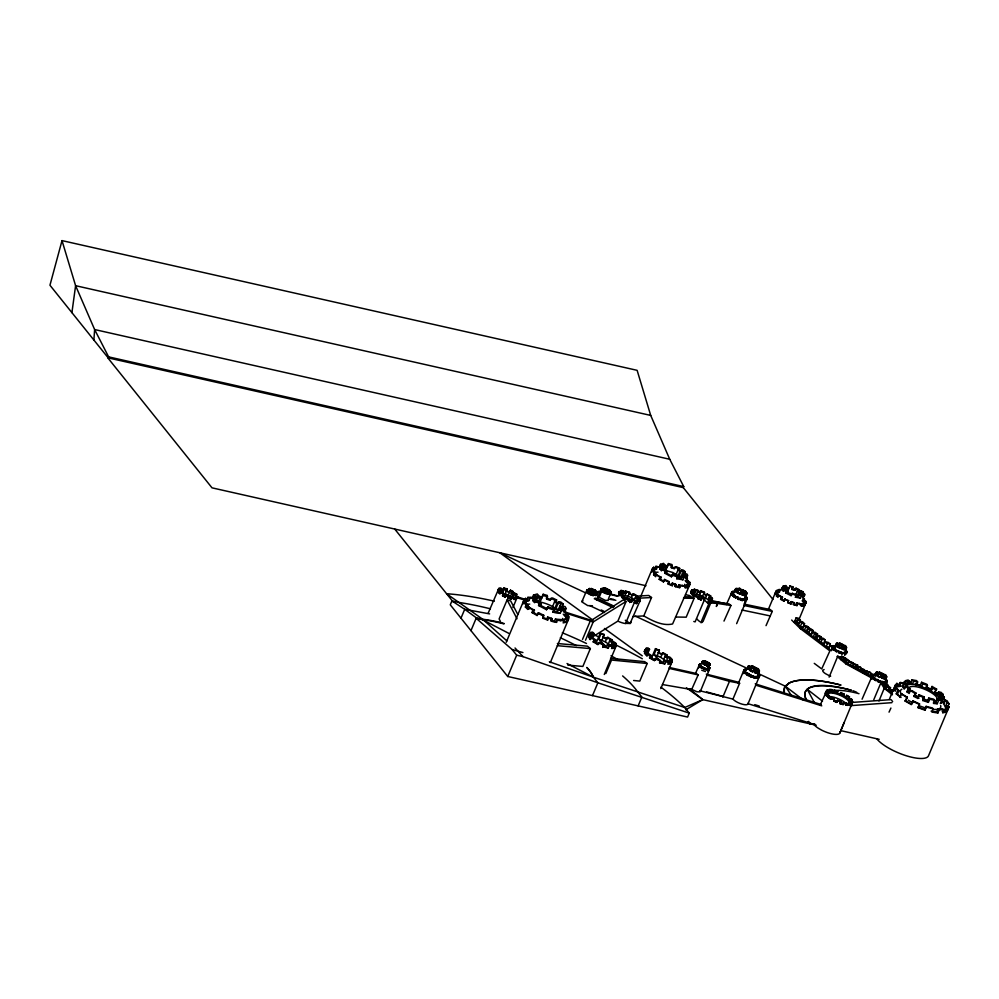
<?xml version="1.0" encoding="UTF-8"?>
<svg xmlns="http://www.w3.org/2000/svg" width="999" height="999" viewBox="0 0 999 999"><rect width="100%" height="100%" fill="white"/><g stroke="black" fill="none" stroke-linecap="round" stroke-linejoin="round"><path stroke-width="1.5" d="M619.093 591.595L619.318 592.969L621.166 593.394L621.291 592.507L619.093 591.595L618.518 592.956L619.805 592.132L621.59 593.156L620.716 593.868L621.291 592.507M639.46 600.599L640.134 598.975L639.16 597.589L637.899 597.302L637.699 599.974L639.46 600.599L639.597 601.848L640.322 600.137L635.289 597.29L637.512 598.239M644.293 651.685L645.167 649.587L647.414 650.586L646.528 652.684L644.293 651.41L646.166 648.301L647.964 647.851L649.537 649.25L647.402 654.333L646.278 654.557L648.413 649.487L649.537 649.25M645.167 649.587L645.441 651.086L647.202 651.66L647.414 650.586M668.206 584.153L668.993 581.543L664.635 579.432L664.223 580.019L668.993 582.292L668.206 584.153L672.315 585.714L673.014 584.065L672.302 583.091L671.615 584.74L672.315 585.714M668.993 582.292L668.993 581.543M671.603 661.638L671.59 662.512L672.339 660.739L669.767 659.902L667.994 662.449L670.654 663.823L672.339 660.739M692.806 590.771L695.067 591.845L693.468 592.182L694.043 590.809L691.995 589.747L690.684 592.807L692.469 593.831M702.984 621.615L712.449 598.876L712.25 597.714L710.888 597.277L710.202 598.888L709.015 597.377L711.063 598.476M731.081 594.118L731.093 593.394L731.905 594.517L731.081 594.118L731.505 593.119L732.329 593.518L733.403 596.228L734.003 594.792L733.229 594.617L732.629 596.041L733.403 596.228M735.027 590.259L736.275 590.159L737.012 588.249L735.676 588.623L735.027 590.259L736.076 590.496L736.463 589.572L735.401 589.335L735.152 591.083L736.688 591.945L737.212 590.721L736.325 590.621L738.336 591.595L737.175 592.757L737.637 591.645M746.515 594.393L745.491 594.168L745.754 592.382L746.965 593.056L746.128 595.029L746.665 593.743L745.454 593.256L742.145 595.042A4.67 1.449 22.8 0 0 744.717 595.466L745.366 593.918L746.665 593.743M736.638 623.651L746.603 599.937L745.891 599.2L746.44 597.377L745.654 598.513L746.328 598.701L744.992 597.702L745.591 596.266L744.867 595.604M746.927 597.277L745.816 599.662L746.54 599.999L747.215 597.777L746.253 597.09M759.452 670.903L758.241 669.942L757.392 672.102L759.003 672.215L759.452 670.903L758.241 669.942M747.951 703.995L759.702 675.586L758.74 674.65L758.141 676.073L757.479 675.262L758.079 673.826L758.728 673.975L757.479 675.262M903.995 684.09L904.008 682.192L906.43 683.403L906.505 685.114L903.995 684.09L902.859 686.8L904.207 689.135L905.519 686.026L907.729 686.525L909.889 688.723L908.591 691.832L906.842 691.77L908.153 688.661L905.519 686.026M906.842 691.77L909.165 693.481L910.414 690.521L912.162 690.721L915.958 693.069L913.798 696.39L917.881 698.463L919.092 694.755L923.963 696.815L922.739 700.511L928.383 702.347L929.682 699.225L928.758 698.076L927.447 701.186L928.383 702.347M917.881 698.463L919.092 694.755M940.059 699.225L941.42 696.016L944.367 697.115L941.632 703.146L940.259 703.483L941.682 700.112L939.759 698.676L937.174 699.075L935.763 702.447L937.199 703.771L938.623 700.399L941.682 700.112M547.664 620.067L546.84 618.93L547.627 617.032L548.463 618.169L547.664 620.067L542.757 618.219L543.681 615.209L538.473 612.699L537.075 615.521L531.967 612.537L532.929 610.277L534.44 610.177L533.491 612.437L531.967 612.537M542.757 618.219L543.681 615.209M922.739 700.511L923.963 696.815M839.972 653.221L840.147 651.847L839.972 653.221L838.436 652.372M838.923 651.211L837.112 650.636L838.923 651.211L838.423 652.647M589.36 589.622C587.799 589.56 589.76 591.008 594.068 591.858L594.018 590.334L595.504 590.284C593.856 598.526 597.277 586.738 596.428 593.881M595.267 593.306L593.443 592.557L595.229 592.857M602.647 588.923L603.471 588.861L602.647 588.923C604.882 585.389 601.66 592.544 604.333 588.486M702.584 662.637L702.896 661.875C701.798 661.051 701.46 663.985 702.946 663.623L703.371 662.599C699.862 660.876 705.669 665.197 703.633 663.211M702.896 661.875L704.145 662.599L704.807 660.988L705.806 661.263L705.331 662.799L706.181 663.099L706.992 661.962C709.14 662.337 706.206 664.123 707.954 662.424M707.767 667.694L707.791 666.87M707.991 667.507L709.278 663.748L710.102 664.185L709.715 665.409L708.591 665.309L709.727 665.234M498.239 592.332L499.987 592.769L500.786 590.859L500.224 589.672L498.513 589.248L499.038 590.421L498.239 592.332L499.925 594.068L500.611 592.419L502.11 592.494L503.796 593.718L502.497 595.766L505.107 597.102L506.181 595.304L509.053 596.415L507.929 598.239L511.013 599.125L511.6 597.29L514.423 598.164L513.861 599.512L515.696 599.313L517.557 596.465L515.796 596.603L516.658 597.027M511.013 599.125L511.6 597.29M739.51 599.7C735.127 599.213 742.382 598.189 739.235 599.313M738.386 597.414L736.4 596.79L738.386 597.414L737.811 599.063M751.997 677.26L752.222 675.674L751.997 677.26L750.299 676.623L750.873 674.974L749.075 674.113L748.326 675.699L746.553 674.662L747.689 673.201L746.553 674.662M750.299 676.623L750.873 674.974M885.339 677.497C885.214 674.812 887.999 676.573 885.913 678.296L886.338 677.734L884.739 677.834M826.235 694.28L828.009 690.434L827.172 689.972L820.067 705.282M587.05 591.196L587.05 589.635L581.818 601.86L587.724 605.606L592.444 605.756M596.99 594.842L597.14 593.418M600.749 589.647L601.298 588.573L603.021 588.611C601.81 590.272 605.232 589.647 603.084 589.71M605.669 588.898L606.768 589.46L605.494 589.01M609.815 593.219L608.216 593.893M610.614 591.47C608.503 590.122 610.551 591.208 610.202 592.132L609.365 591.808L609.827 590.821L610.926 591.845C611.263 592.482 609.452 595.591 611.363 592.395M698.875 665.746L699.712 663.998L695.466 673.488M690.684 688.885L696.94 691.77L699.899 691.857L699.999 690.484M700.299 691.533L710.027 667.994L709.377 667.532L708.291 670.104L708.266 668.756L706.668 668.606L706.218 669.692L704.782 668.169L704.557 669.417L704.782 668.169M93.881 340.035L94.63 329.545L75.599 285.689L62.013 240.609L637.125 370.329L650.711 415.422L669.73 459.265L683.741 486.6L683.304 487.624L772.951 599.437M871.603 677.072L871.652 676.41L872.402 677.434L871.603 677.072L871.965 676.211L872.764 676.573L873.775 679.008L874.3 677.772L873.026 678.833L873.775 679.008M875.948 675.237C872.027 671.99 881.667 674.238 877.085 673.776L876.685 673.264L875.948 675.237L877.259 674.288L876.385 674.188L878.308 675.099L877.234 676.086L877.634 675.137M886.912 680.219L886.538 682.629L886.263 680.044L885.738 681.268L886.912 680.219L886.263 680.044M634.103 602.147L636.326 603.658L636.875 602.409C633.566 597.539 626.498 594.942 620.666 595.367L622.265 591.57L624.063 591.358L622.464 595.154M636.8 603.271L638.461 599.188L637.749 600.899L637.699 599.974M786.4 587.674L788.985 588.124L788.673 588.848L785.801 588.598L786.663 586.55L785.876 585.576L783.141 586.138L781.967 588.648L782.529 587.312L784.602 587.774L784.402 590.933M802.135 595.941L802.559 593.156L804.395 593.581L804.794 594.867L803.233 597.464L804.02 595.604L801.685 594.692L799.25 594.755L798.301 597.002L795.379 597.202L800.449 598.076L801.398 595.829L804.02 595.604M629.07 593.618L633.154 595.404L629.07 593.618L629.62 592.307L625.561 591.046L625.012 592.357L625.948 593.231L623.388 592.944M628.084 596.403L629.62 592.307M592.095 594.58L590.946 593.955L591.92 594.33M589.822 592.969L591.158 593.593L588.399 592.857L589.01 592.245L588.399 592.857M606.418 593.319L603.908 592.27L605.394 592.557M704.557 669.417L703.408 668.793L704.37 669.155M703.87 667.682L702.509 667.257L703.87 667.682L703.383 668.98M877.971 681.643L878.483 680.207L876.747 679.395L878.458 680.481L877.971 681.643L879.62 682.242L879.794 680.856L879.62 682.242M782.529 587.312L782.18 590.009L783.341 591.358L784.09 589.572L787.911 591.358L787.237 592.956L785.838 593.019L786.513 591.42L787.911 591.358M804.432 601.985L803.608 601.186L804.482 599.113L803.233 598.826L802.359 600.899L803.508 602.335L804.382 600.262L806.181 601.498L805.007 604.932M942.182 711.588L944.23 710.938L947.027 705.943L949.05 706.905L946.065 711.975L942.706 712.949L944.043 709.777L939.197 709.814L937.874 712.974L931.867 712.062L933.203 708.89L932.417 707.991L926.098 706.343L925.124 710.264L918.093 707.704L919.53 703.87L913.086 700.936L911.238 704.557L905.057 701.048L907.367 697.29L905.057 701.048M918.093 707.704L919.53 703.87M71.916 312.637L75.599 285.689L650.711 415.422M588.573 635.489L589.41 633.653L591.633 634.677L591.258 635.689L589.497 635.077L589.41 633.653M614.56 648.214L611.95 646.815L612.699 645.042L613.886 644.355L616.47 645.242L614.56 648.214L611.538 648.513L612.399 646.465L610.576 645.092L607.392 644.73L606.53 646.79L608.316 648.139L609.178 646.078L607.392 644.73M790.996 604.045L787.786 602.347L790.996 604.045L791.233 601.623L790.509 603.359M784.764 599.188L788.523 600.886L784.764 599.188L783.94 601.148L780.594 599.288L781.468 597.215L782.542 597.19L781.668 599.263L780.594 599.288M936.612 689.11L934.34 692.981L936.612 689.11L932.042 686.45L930.544 690.634L937.349 695.354L940.196 699.537M905.406 685.614C913.536 681.755 923.014 687.337 930.544 690.634L932.042 686.45M646.528 652.684L647.315 651.835M710.014 599.899L710.888 597.277M680.769 571.828L677.971 570.092L679.732 568.394L676.348 566.695L675.087 567.057L674.35 568.818L671.378 567.719L671.977 564.547L668.481 563.573L667.307 566.883L663.873 566.67M665.834 570.392L668.481 563.573M940.309 699.974L941.42 696.016M557.842 603.97L554.52 601.922L555.956 601.535L556.618 599.974L552.584 597.964L551.061 598.376L550.212 600.399L546.665 599.088L547.352 595.429L543.169 594.255L541.783 598.089L537.649 597.814M540.097 602.122L543.169 594.255M840.871 643.806L839.447 643.056L840.871 643.806L840.309 645.129L841.92 645.416L842.382 644.318C844.829 644.73 841.745 646.715 844.517 646.565L844.979 645.466L845.753 646.078L844.967 648.089M737.462 588.811L736.862 590.209L738.311 590.309L736.425 589.66M739.11 588.249L740.671 589.085L740.034 590.621L741.795 590.933L739.922 590.197L740.571 588.661L739.11 588.249L738.311 590.309M759.178 670.154L758.566 671.628L757.829 670.816L758.403 668.98L757.692 668.456L756.455 669.717L755.306 669.018L756.218 667.906L754.819 667.207L754.282 668.493L752.522 668.181L753.059 666.221L751.598 665.809L750.798 667.869L747.889 666.895L747.639 668.643L749.175 669.505M753.833 671.815L749.737 670.416L751.598 665.809M62.013 240.609L49.95 285.239L108.204 357.892L108.629 356.88L94.63 329.545L669.73 459.265M871.24 676.96L848.064 664.323L848.9 661.388L850.948 661.738L853.408 663.086L852.572 666.008L855.019 667.357L852.996 667.007L853.92 663.811L857.641 665.084L856.717 668.281L854.707 667.944L855.631 664.735L853.92 663.811M848.9 661.388L851.373 662.737L850.536 665.671L852.572 666.008M861.787 671.053L859.802 670.716L860.688 667.382L857.017 666.133L856.255 668.793L858.266 669.13M857.017 666.133L858.678 667.045L857.916 669.692L859.927 670.042M862.312 669.342L864.297 669.68L860.476 668.343L862.312 669.342L861.625 671.715L864.922 672.764L862.936 672.427L863.648 669.992L867.344 671.278M868.68 672.29L867.869 675.112L869.804 675.436L870.616 672.614L866.682 671.191L865.871 674.013L867.806 674.35L864.672 673.376L865.371 670.941L863.648 669.992M873.101 674.3L871.178 673.975L870.441 676.51L865.871 674.013M591.358 588.511L592.419 589.06L591.358 588.511L590.534 590.509M608.391 589.735L609.29 590.584L606.281 588.473L602.921 588.299M704.145 662.599L702.309 662.087M704.807 660.988L705.868 661.538M880.731 672.876L879.232 672.102L880.731 672.876L880.181 674.2L881.905 674.512L882.367 673.413L883.715 674.063L882.854 675.012L883.94 675.674L885.102 674.6L885.901 675.212L884.527 678.658L882.017 678.234C884.29 676.598 879.869 675.037 879.869 677.434L877.234 676.086M803.795 625.474L805.681 626.885L804.457 630.357L807.467 630.856L808.678 627.384L806.805 625.973L803.795 625.474L802.584 628.945L831.455 650.711L832.517 647.677L829.794 645.616L832.654 646.003M807.604 628.134L809.989 629.932L808.715 633.566L811.712 634.065L812.986 630.431L810.614 628.633L807.604 628.134L806.33 631.768L809.34 632.267M811.026 635.314L812.249 631.843L815.246 632.342L817.557 634.078L816.745 636.388M812.249 631.843L814.547 633.578L813.336 637.05L816.333 637.549M815.072 638.361L816.283 634.889L821.028 636.7L820.216 639.01M816.283 634.889L818.019 636.201L816.807 639.672L819.804 640.172M818.818 641.183L820.029 637.712L823.039 638.211L825.099 639.76L823.875 643.231L820.878 642.732L822.09 639.26L820.029 637.712M824 645.092L825.149 641.845L828.146 642.345L830.381 644.03L828.733 648.663M825.149 641.845L827.384 643.531L826.235 646.778L829.245 647.277M613.586 644.842L613.136 646.128L614.273 643.231L612.737 641.283L610.851 645.766L605.307 641.833L598.738 639.16L600.986 633.841L600.299 633.116L596.153 642.969M590.746 636.775L591.683 636.001M844.38 661.263L845.241 658.94L847.277 659.29L848.975 660.701L848.114 663.024L846.078 662.674L846.927 660.351L845.241 658.94M829.12 677.135L837.949 655.744M840.883 658.353L841.707 656.218L845.554 658.066L844.729 660.202L840.634 659.502L837.1 656.393M848.064 664.323L842.681 659.852L843.506 657.717L841.707 656.218M601.56 591.595L599.5 596.578L596.615 599.812L599.712 592.457L601.56 591.595L600.224 590.983L594.467 592.469M798.351 624.575L799.737 621.253L802.547 621.765L804.557 623.738L803.171 627.06L800.299 626.585L801.685 623.251L799.737 621.253M792.956 587.262L789.972 585.751L789.672 586.475L792.956 587.262L792.02 589.485L794.392 590.334L795.179 588.473L796.278 588.261L798.938 589.535L797.302 591.158L799.475 592.432M490.434 608.816A174.475 54.208 22.8 0 0 458.279 602.335L451.923 600.899L450.274 604.82L507.729 676.485L687.599 717.057L689.248 713.124L684.74 707.504A174.475 54.208 22.8 0 0 660.938 687.175M460.976 618.169L464.71 609.29L451.923 600.899M470.966 630.631L476.348 617.832L464.71 609.29L489.635 613.898M506.905 640.921L482.704 619.255L446.59 593.731A190.871 59.303 22.8 0 1 494.38 601.186M488.211 613.111L498.164 589.997M500.099 593.044L501.885 588.811L500.799 588.024L498.826 588.423L497.639 590.696M501.223 590.384L503.571 590.609L503.883 587.999L506.855 588.811L505.294 593.918L502.447 593.269L504.358 588.723L503.883 587.999M502.497 595.766L503.796 593.718M513.061 591.52L512.062 591.608L511.251 593.556L512.237 593.468L513.061 591.52L510.551 590.197L509.315 592.419L506.418 591.246L506.855 588.811M505.107 597.102L506.181 595.304M511.251 593.556L512.974 594.73L514.135 592.882L512.15 597.602L508.191 595.079L510.551 590.197M517.757 614.385L510.689 600.936L507.105 599.899L499.113 618.918L500.524 621.603M507.929 598.239L509.053 596.415M510.539 596.465L511.663 593.793M512.924 598.364L514.91 593.631L514.135 592.882M513.311 599L514.835 598.888L516.82 594.243L513.836 592.669M515.509 598.588L516.545 596.116M512.937 607.467L517.557 596.465M506.231 642.27L524.05 599.862L525.549 598.364L527.247 599.625L526.473 601.46L528.871 600.636L529.82 598.376L532.692 598.289L531.156 597.202L527.859 597.39L526.898 599.65L528.871 600.636M529.145 609.115L527.347 607.454L528.021 605.856L526.361 603.396L523.976 602.247L523.301 603.833L523.289 601.698L525.387 602.934L527.247 599.625M524.787 600.187L525.549 598.364M534.44 610.177L528.758 607.192L527.797 609.452L525.374 607.017L526.036 605.419L523.976 602.247M555.881 608.616L558.691 601.96L560.851 603.671L558.054 610.327L551.885 606.181A14.623 4.545 22.8 0 0 541.483 602.347L535.963 601.848L538.586 595.591L537.287 593.968L533.491 595.067L532.23 598.413L532.767 596.79L535.826 598.101L535.264 599.088L535.876 597.627L532.842 596.952L533.216 601.261L534.665 602.722L535.489 600.774L538.011 601.073L541.271 603.608L540.534 605.357L538.561 605.531L539.298 603.783L541.271 603.608M534.865 600.362L536.55 596.378L538.586 595.591M536.101 601.935L535.352 600.686L535.876 597.627M538.436 601.86L540.134 597.827M507.729 676.485L516.67 655.207L512.162 649.575L476.161 618.281L482.517 619.717A75.762 23.464 22.6 0 1 503.933 623.9M537.075 615.521L538.473 612.699M538.561 605.531L546.528 609.727L547.864 606.818L554.832 609.053L552.909 612.062A13.187 4.096 22.8 0 0 560.289 613.286L561.313 610.839L564.997 610.302L564.148 612.337L565.247 611.226L565.933 607.979L565.147 606.63L562.449 606.018L562.986 608.141L562.287 609.802M552.572 606.568L555.182 600.362L556.618 599.974M552.909 612.062L554.832 609.053M554.982 607.966L556.93 603.309M556.518 622.377L554.532 621.178L555.407 619.105L561.975 619.655L564.035 620.816L557.392 620.304L556.518 622.377L554.308 622.015L551.323 621.178L550.761 620.204L551.548 618.306L547.627 617.032M551.323 621.178L552.122 619.28L551.548 618.306M553.983 611.088L557.03 611.575L558.054 609.128L561.5 608.878L564.997 610.302M559.89 610.252L561.013 607.592L559.727 606.343L562.037 606.58M558.691 601.96L560.701 601.972L563.161 603.908L561.463 608.341L561.013 607.592M565.059 614.535L566.008 612.275L564.173 611.863M550.299 662.612L567.944 620.641L568.881 616.982L568.019 614.772L566.083 614.235L565.134 616.495L563.224 614.123M564.86 619.168L563.161 622.901L565.946 622.277L568.593 618.831L566.52 617.844L564.86 619.168L566.795 620.254M565.871 618.506L566.833 616.246L566.083 614.235M566.52 617.844L566.008 619.392M568.593 618.831L567.944 620.641M588.798 589.635L587.237 590.397L587.05 589.635M586.987 591.171L586.95 590.721M587.237 590.397L588.436 589.398M588.211 591.695L587.424 592.157L589.01 592.245M588.623 589.46C589.735 586.863 591.046 589.984 589.06 591.346M590.059 592.157L590.734 590.571L589.36 589.922L589.772 590.509C588.536 590.933 588.374 588.249 589.51 589.41M588.861 590.796L589.922 588.436M590.084 590.284L590.134 589.447M590.134 590.446L591.071 589.185L588.973 588.661M590.059 591.058L592.082 591.795L590.247 590.596M589.585 593.531L589.959 592.832M594.38 590.247L593.593 589.385L592.145 589.697L592.357 588.786M590.933 594.155L591.183 593.406M591.932 592.007L592.282 591.296L593.955 591.82L593.269 593.456M593.506 591.545L594.542 589.847M596.066 594.73L593.693 595.042L592.12 593.831M592.969 594.842L593.056 594.13M594.28 592.007L595.504 590.284M592.857 594.617L595.579 594.467M594.78 592.395L595.017 590.272M594.73 591.833L596.515 591.333M596.89 594.005L595.991 592.257M597.065 594.492L596.078 594.904L597.215 594.318M596.503 594.617L596.678 593.294M602.16 588.973L601.298 588.573M601.311 589.909L600.849 589.398L602.285 591.021M601.56 589.148L603.021 588.611M601.748 590.896L601.298 590.109M582.517 639.41L590.209 621.116L623.176 599.899L626.161 601.398L617.882 621.103L592.832 636.713M603.396 592.12L601.947 590.684L602.797 589.984M604.283 591.158C604.707 589.697 602.784 589.86 603.871 588.086M603.746 589.422L604.62 588.811M607.479 591.995L609.265 592.295L604.195 590.234M604.745 589.497L605.282 588.199M604.183 591.795L603.084 591.583M606.181 589.123L606.281 588.473M585.501 640.247L593.194 621.952L626.161 601.398M606.231 590.946L605.819 591.932L605.007 591.558M606.655 592.232L607.067 591.246M607.717 590.534L608.491 589.485M595.766 639.972L594.03 639.86L593.181 641.882L594.929 641.982L595.766 639.972L592.582 637.687L591.246 637.599L590.409 639.622L588.611 637.175L589.497 635.077M589.685 634.677L590.609 632.454L592.569 632.105L594.018 633.491L591.883 638.561M607.305 593.069L606.368 592.769M609.49 592.295L608.216 592.569L608.653 591.52L610.339 591.82L608.291 590.859L608.591 590.122M608.503 590.996C609.253 588.473 611.013 591.383 609.065 592.532M607.18 593.369L609.815 593.431M609.003 591.383L609.427 589.972M608.828 592.582L609.552 591.046M607.305 593.731L609.677 593.756M589.622 639.422L591.633 634.677M610.451 590.996L610.202 592.132M590.671 638.748L592.807 633.666L594.018 633.491M608.791 597.902L610.252 594.43L609.577 593.768M611.313 593.593L610.913 593.256M557.392 643.518L587.437 646.166L590.359 648.588L582.854 666.445L567.832 665.122M620.354 594.542L622.252 596.153L621.728 597.39L623.239 597.727L623.763 596.49L621.728 594.855L620.354 594.542L619.83 595.791L619.23 595.192L619.318 592.969M619.805 592.132L621.303 590.334L624.063 591.358M593.181 641.882L597.926 644.555L599.375 642.407L603.346 644.105L603.92 645.092L603.209 646.79L608.316 648.139M597.926 644.555L599.375 642.407M621.728 594.855L621.203 596.103L621.166 593.394M606.505 638.973L603.146 637.399L604.07 634.44L600.299 633.116M601.947 640.259L604.07 634.44M602.734 647.427L603.933 644.58L598.738 639.16M605.307 641.833L607.117 637.524L607.941 637.387L612.05 639.872L611.45 641.321L609.64 640.921L612.062 642.906M625.024 595.441L626.498 591.92L625.561 591.046M607.941 637.387L607.33 638.836L603.046 636.887M631.593 602.035L632.017 599.662L631.593 602.035L628.221 600.874L629.008 599.487L626.186 598.126L625.049 598.051L624.575 599.175L621.728 597.39M626.186 598.126L625.724 599.25L623.239 597.727M608.441 643.781L610.252 639.472L612.05 639.872M628.221 600.874L629.008 599.487M631.306 597.814L632.891 594.055L633.816 593.843L636.65 595.579L636.001 597.127M629.645 602.559L630.769 599.887A3.659 1.136 22.8 0 0 626.061 597.489A3.659 1.136 22.8 0 0 624.725 598.738M592.494 695.604L597.877 682.792L593.369 677.172A75.762 23.464 22.6 0 0 586.8 667.444A75.762 23.539 22.8 0 1 593.369 677.172L684.74 707.504L702.784 699.625L816.233 725.224M634.365 599.5L636.65 595.579M612.737 641.283L615.771 643.019L615.846 646.178M625.524 623.576L635.114 600.749L632.017 599.662M604.27 674.487L616.47 645.242M605.844 673.576L611.525 660.052L647.19 663.498L639.797 681.093L633.603 680.494M636.288 601.136L637.899 597.302M636.326 603.658L638.448 599.338M640.546 596.865L652.447 568.543L653.671 567.257L655.094 568.331L654.432 569.929L656.405 569.218L657.23 567.245L659.627 567.157L656.243 566.233L654.757 568.381L652.996 568.856L653.671 567.257M640.322 600.137L630.082 623.463L624.313 623.376A11.439 3.559 22.8 0 1 618.856 621.59M652.409 570.591L654.17 573.289L653.596 574.675L655.244 575.037L655.831 573.651L654.407 571.553L652.409 570.591L651.823 571.977L651.773 570.142L653.546 571.191L655.094 568.331M653.821 572.939L654.407 571.553M660.439 564.31L659.39 567.182L659.815 565.809L662.362 566.908C661.088 569.255 662.986 563.848 664.685 564.722L663.586 563.349L660.439 564.31L662.999 565.409M661.251 577.285L659.989 577.385L659.165 579.358L660.414 579.258L661.251 577.285L656.48 574.775L655.644 576.735L653.596 574.675M659.852 568.968L660.526 567.382L659.914 565.921L662.449 566.483L661.463 570.866L659.852 568.968L662 569.13L662.649 570.192M662.399 570.179L664.685 564.722M632.954 616.508L643.793 615.921L651.523 597.527L648.763 595.466L636.388 596.141M665.933 566.67L664.46 570.179L672.814 572.464L680.893 577.322L683.328 571.515L681.505 570.067L679.058 575.874M664.747 573.239L665.384 571.715L667.032 571.553L666.383 573.076L664.747 573.239L671.428 576.785L671.865 575.936L666.383 573.076M659.165 579.358L663.448 581.88L664.635 579.432M671.428 576.785L672.564 574.263L678.383 576.148L676.773 578.758L682.916 579.77L683.816 577.634L686.875 577.16L686.126 578.933L687.612 575.187L686.925 574.025L684.677 573.526L683.816 575.549L682.354 573.851L684.278 574.038L685.252 571.715L683.179 570.067L681.505 570.067M676.273 574.138L678.546 568.731L679.732 568.394M644.555 653.184L647.864 655.719L646.59 655.681L644.555 653.184L645.441 651.086M676.773 578.758L678.383 576.148M678.296 575.312L680.007 571.266M646.316 653.758L648.413 649.487M679.707 587.649L678.046 586.638L678.808 584.827L686.001 586.251L680.469 585.839L679.707 587.649L677.871 587.337L675.374 586.65L675.586 584.165L672.302 583.091M675.374 586.65L675.586 584.165M646.59 655.681L647.439 653.658L648.713 653.696L652.047 655.981L651.198 657.991L649.525 657.941L650.374 655.931L652.047 655.981M677.647 577.922L680.194 578.321L681.081 576.186L683.94 575.961L686.875 577.16M682.454 577.222L683.428 574.912M684.677 573.526L684.552 576.785L687.012 577.335M651.336 658.503L655.469 648.651L659.402 650.424L657.167 655.744L653.983 654.707L656.218 649.375L655.469 648.651M687.811 582.042L686.7 580.918L687.524 578.945L686.001 578.608M643.793 615.921C652.347 620.766 662.499 626.248 672.589 623.975L689.185 586.126L689.959 582.317L687.612 580.619L686.788 582.592L685.164 580.569L686.7 580.918M649.525 657.941L654.395 660.576L655.731 658.378L659.74 660.027L660.414 661.038L659.702 662.737L664.722 663.96L665.584 661.9L668.693 662.187L667.832 664.248L670.654 663.823M654.395 660.576L655.731 658.378M667.569 658.329L665.009 656.343L666.77 656.693L666.97 654.932L663.136 652.784L661.775 654.407L658.366 652.884L659.24 649.899M686.663 584.84L685.252 588.061L687.549 587.524L689.76 584.54L688.024 583.703L686.663 584.84L688.286 585.764M687.562 585.064L688.261 582.342L687.612 580.619M638.136 705.906L641.87 697.027L637.362 691.395A117.245 36.426 22.8 0 0 622.614 675.923M689.76 584.54L689.185 586.126M668.244 656.718L669.954 658.703L669.28 660.314L671.203 660.938L671.877 659.328L670.329 657.404L668.244 656.718L666.358 661.201L660.564 657.28L663.136 652.784M691.42 591.121L691.995 589.747M690.996 593.344L691.52 592.095L692.994 592.582L694.33 594.105L693.806 595.354L692.182 594.83L692.707 593.581L691.52 592.095M663.798 659.203L665.621 654.894L667.382 655.244M664.722 663.96L662.849 662.612L663.711 660.551L666.783 660.814L668.693 662.187M694.043 590.809L692.669 592.769L690.684 592.12M693.593 590.784L694.268 589.198L698.114 590.459L696.515 594.268L694.143 594.055L695.741 590.259L698.114 590.459M698.751 597.265L697.689 598.513L698.751 597.265L694.892 595.504L694.417 596.628L692.182 594.83M684.565 596.778L692.157 596.903L694.118 598.339L686.188 617.182L675.574 617.02M695.779 596.89L696.253 595.766M697.439 592.045L700.399 592.744L700.424 590.646L703.196 591.683L704.52 592.307L703.483 594.005L706.443 595.616M696.515 594.268L699.462 594.954L700.948 591.433L700.424 590.646M660.789 688.636L672.339 661.151M697.689 598.513L701.036 599.974L701.698 597.664L704.732 599.025L695.142 621.853L693.806 621.478M701.036 599.974L701.698 597.664M710.002 597.402L710.651 595.854L709.665 595.816L708.091 599.587L702.559 596.216L704.52 592.307M705.506 597.827L707.092 594.055L710.651 595.854M703.358 599.163L707.517 602.872L709.165 598.938L711.763 599.675L711.051 601.398L711.775 600.699M707.517 602.872L708.378 602.684L710.027 598.763M711.763 599.675L710.376 600.024L700.861 622.652A11.439 3.559 22.8 0 0 702.247 622.315M730.956 605.481L728.983 603.896L715.446 601.86L717.607 603.471L716.345 606.48L717.419 603.446L730.956 605.481L723.988 621.078M699.412 665.559C698.613 663.623 702.434 663.386 700.799 663.885L700.324 663.661M699.887 666.995L699.225 664.909L700.424 667.12L700.911 665.933L700.424 667.12M700.299 665.072L699.3 664.947L700.299 665.072L700.799 663.885M701.847 662.474L703.333 661.001L703.134 662.524M726.398 604.545L732.105 591.72L731.905 594.517M734.053 593.019L734.652 591.583L732.205 593.319L732.105 591.72M702.334 663.548L703.333 661.001M700.848 667.682C701.123 664.485 702.372 670.192 701.223 667.669M731.817 593.818L732.966 591.271L734.652 591.583M732.629 596.041L731.505 593.119M702.047 668.368L702.647 667.107M705.331 662.799L705.806 661.263M703.259 664.123L705.132 665.072L705.694 663.86L707.367 664.385L706.643 665.646C711.375 667.657 708.928 657.317 707.005 666.208M735.813 591.845L736.463 589.572M706.181 663.099L706.992 661.962M734.065 597.102L735.202 595.641L734.065 597.102L736.013 597.902L734.602 597.077M706.793 666.058L707.255 663.311M707.13 668.88L706.68 669.967L705.431 669.68L705.719 668.468M706.643 665.646L709.04 664.248L709.864 664.585L709.415 665.646M735.838 598.139L736.575 596.553M707.816 663.636L708.953 662.749M709.927 663.885L708.766 664.959L708.466 662.737M708.466 668.194C710.039 665.259 708.628 670.229 708.903 668.294M737.175 592.757L739.934 594.193L740.646 592.644L743.069 593.431L742.145 595.042M741.258 591.071L742.332 589.647L743.731 590.347L742.819 591.458L743.968 592.17L745.204 590.909L745.916 591.42L744.904 594.542M740.646 592.644L739.934 594.193M708.965 669.455L709.377 667.532M708.378 670.117L709.852 667.669M741.995 593.418L743.731 590.347M742.532 594.705L743.656 591.945M740.596 599.75L741.907 600.099L742.469 598.788L745.479 599.388L743.144 599.2L742.594 600.511C739.485 600.948 742.107 598.164 739.735 598.114M740.783 600.087L741.096 598.563M742.732 595.104L745.204 590.909M745.129 593.856L744.505 590.896M746.69 592.594L746.078 594.068L744.542 593.169M744.205 600.299L744.755 598.988M745.629 597.839L745.666 595.854M745.766 598.838L744.917 600.699L747.077 598.726L746.353 598.389L745.766 598.838L746.44 599.213M722.814 697.152L729.47 681.33L739.597 683.279L732.954 699.088L700.162 690.858M768.169 609.852L776.061 591.071L777.222 590.222L778.321 590.996L776.735 593.531L775.349 592.757L775.199 594.005L775.811 592.557L777.397 593.269L778.371 594.755L777.759 596.216L776.398 595.916L777.01 594.455L775.811 592.557M777.222 590.222L776.523 591.908L777.609 592.682L779.345 592.257L780.219 590.184L778.92 589.56L777.609 592.682M738.298 683.503L744.068 669.792L745.179 669.717L744.068 669.792M743.993 670.679L743.568 671.678L743.581 670.953L744.405 672.077L744.817 671.078L743.993 670.679L745.891 673.776L744.28 672.764L744.692 671.765M744.305 671.378L745.454 668.831L747.14 669.143L744.692 670.878L744.592 669.28M746.016 670.204L746.615 668.768M745.117 673.601L745.716 672.177L747.689 673.201M749.35 667.769L749.949 666.358C748.201 664.66 746.515 668.343 748.563 667.919M766.033 625.649L772.252 611.4L770.404 609.602L743.83 604.045M782.542 597.19L778.783 595.317L777.921 597.39L776.398 595.916M748.563 668.056L749.5 665.809M748.301 669.405L748.95 667.132L750.911 667.444M749.662 670.304L750.823 669.155L749.662 670.304L752.422 671.753L750.361 670.254M784.602 587.774L784.04 589.11L785.177 586.962L786.663 586.55M748.326 675.699L749.075 674.113M752.522 668.181L753.059 666.221M752.422 671.753L753.134 670.204L755.556 670.978L754.632 672.602A4.67 1.449 22.8 0 0 757.205 673.026L757.854 671.478L759.153 671.303L758.616 672.589M753.745 668.631L754.819 667.207M786.5 591.121L787.537 588.648M789.972 585.751L787.125 592.544L792.781 594.168M754.482 670.978L756.218 667.906M783.94 601.148L785.164 598.801M754.632 672.602L756.143 669.492M757.966 676.947L757.242 676.548L756.693 677.859L757.404 678.259L757.966 676.947L755.631 676.748L755.082 678.071C751.972 678.508 754.595 675.724 752.222 675.674M757.692 668.456L754.907 672.427M753.271 677.647L753.583 676.123M755.019 672.265L756.081 672.439L756.73 670.891L759.153 671.303M755.968 673.239L757.741 669.043L756.992 668.456M753.084 677.31L757.242 676.548M792.02 589.485L792.819 586.525M758.416 670.666L757.667 672.027M787.699 602.847L788.611 600.387M785.838 593.019L791.096 595.654L792.282 593.331L796.99 594.792L796.203 596.653M791.096 595.654L792.282 593.331M756.693 677.859L758.84 675.948L759.565 676.286L758.253 676.398M758.303 677.222L758.74 674.65M758.815 676.261L759.415 674.837M757.404 678.259L758.928 676.773M795.491 590.122L796.278 588.261M798.938 589.535L797.901 589.722L795.516 595.416L797.677 596.69L800.249 590.584L803.233 591.82L801.66 595.292M795.379 597.202L796.99 594.792M791.233 601.623L793.88 602.459L793.468 604.77L797.015 605.594L797.814 603.683L802.434 604.133L801.635 606.043L800.274 605.319L803.633 605.744L805.781 603.084L804.395 602.459L802.359 605.057M797.09 596.291L798.888 592.02M793.156 604.195L795.728 604.845L796.528 602.946L802.434 604.133M801.398 594.842L800.599 594.08L801.635 591.633L800.249 590.584M803.508 595.716L804.395 593.581M793.843 622.227L800.274 628.558L802.584 628.945L794.929 620.716L796.178 617.757L798.526 618.294L800.399 620.154L799.15 623.114L793.843 622.227L791.658 620.042M803.621 604.32L804.382 600.262M796.503 622.677L797.739 619.705L796.178 617.757M798.563 620.504L805.781 603.084M832.292 647.452L833.191 645.991L833.041 648.488L832.292 648.126L832.954 647.839M832.292 648.126L832.654 647.265L833.403 647.627L834.415 650.049L834.927 648.813L833.703 649.887L834.415 650.049M836.013 647.202L834.964 647.102L835.489 645.866L834.577 645.891L833.303 647.377L833.191 645.991M833.303 647.377L833.953 645.579L835.489 645.866M833.041 648.488L833.403 647.627M833.703 649.887L832.654 647.265M835.776 644.83L836.912 644.73L835.776 644.83L836.525 643.206L837.549 643.044L837.449 644.755L838.76 644.842L837.661 644.255M836.513 646.266C834.452 644.105 838.623 643.169 836.513 646.266L837.749 645.304L836.95 645.217L838.773 646.103L838.373 647.052L837.749 647.102L839.447 643.056M836.737 645.042L837.549 643.044M835.014 650.861C834.964 647.802 837.686 654.02 835.501 650.824M836.625 651.798L837.274 650.424M840.309 645.129L840.771 643.418M837.749 647.102L840.259 648.426L840.871 647.077L843.069 647.777L842.269 649.188A4.196 1.299 22.8 0 0 844.605 649.575L845.166 648.251L846.328 648.076L844.13 647.702L843.581 649.038L841.558 648.314M841.433 645.541L842.382 644.318M841.782 648.438L843.656 644.942M842.269 649.188L843.606 646.353M840.946 653.271L842.145 653.583L842.619 652.459L845.354 652.996L843.243 652.834L842.769 653.958C839.997 654.345 842.257 651.897 840.147 651.847M842.819 649.075L844.979 645.466M841.133 653.583L841.383 652.247M844.817 647.851L844.342 645.466M827.022 695.716L826.91 692.694L825.998 692.232L825.336 693.818L825.299 692.831M849.15 704.782L851.148 703.746L851.21 702.584C846.016 695.504 835.901 691.395 827.209 692.332L826.373 691.87L827.172 689.972M826.323 695.704L827.01 694.068L827.896 694.268L827.209 695.903L826.323 695.704L825.998 692.232M828.009 690.434L826.298 693.119L825.461 692.657M846.353 647.015C847.352 648.763 844.093 646.241 846.353 647.015L845.816 648.276L844.417 647.452M844.904 651.373L846.003 650.274L846.116 652.285L845.491 651.498M844.754 648.738L845.866 649.188L846.603 647.702M826.373 691.87L828.346 691.458L829.207 689.422L831.156 689.422L832.13 689.972L831.268 692.02L830.306 691.458L833.728 692.444L834.09 690.097L833.316 691.945M845.504 652.122L846.028 650.886L846.902 651.523L846.39 653.421L846.79 652.384C845.828 651.148 843.793 655.069 845.753 653.933L846.79 652.384M832.13 689.972L829.757 689.909L828.908 691.945L828.346 691.458M846.328 653.483L846.028 650.886M845.778 653.021L846.64 651.061M843.131 704.595L843.481 702.684L843.131 704.595L839.959 703.658L840.896 701.61L837.624 700.361L836.625 702.384L833.74 701.048L834.302 699.263L831.493 697.614L830.669 699.288L828.134 697.464L829.295 695.704L827.896 694.268M828.134 697.464L829.295 695.704M830.669 699.288L831.493 697.614M837.474 691.021L837.112 693.368L837.474 691.021L834.09 690.097M833.74 701.048L834.302 699.263M836.625 702.384L837.624 700.361M840.871 692.619L839.922 694.405L840.871 692.619L844.28 694.193L842.844 695.741L844.28 694.193M839.959 703.658L840.896 701.61M849.475 696.827L847.914 698.85L849.475 696.827L846.628 695.329L845.766 697.364L846.715 697.489L843.643 695.729M851.61 704.445L850.599 704.22L851.797 701.585L852.684 701.922L851.61 704.445L849.899 705.219L850.561 703.633L848.813 703.733L848.151 705.319L847.077 705.319L845.766 704.782L846.403 703.246L843.481 702.684M846.066 705.157L846.403 703.246M845.766 704.782L847.502 704.882L848.163 703.308L850.561 703.633M850.411 698.588L851.523 699.999L850.773 701.798L852.06 703.396L851.185 703.071L852.359 700.199L851.81 699.288L850.411 698.588L849.662 700.374L850.536 700.574L848.613 698.863M844.217 722.427L840.771 730.644L879.17 739.31M839.872 732.979L852.684 701.922M862.075 699.2L872.626 674.962L872.352 676.81M872.764 676.36L873.476 674.575L875.124 674.887L872.764 676.36L872.626 674.962M872.402 677.434L872.764 676.573M873.026 678.833L871.965 676.211M875.224 673.801L876.822 672.052L877.597 672.564L877.085 673.776M875.236 676.373L877.197 672.065M874.387 679.807L875.424 678.558L874.387 679.807L876.26 680.556L874.912 679.795M879.232 672.102L877.597 676.073L880.419 676.897M876.073 680.769L876.747 679.395M880.181 674.2L880.656 672.489M879.869 677.434L880.519 676.098M881.368 674.625L882.367 673.413M881.792 677.534L883.715 674.063M882.017 678.234L882.879 676.835M885.239 682.704L885.701 681.618L887 681.53L885.876 683.054L884.714 682.854L885.726 684.552L884.802 686.75L886.85 687.212L887.761 685.014L886.837 683.353L884.215 682.854L884.902 683.229L885.376 682.105L883.091 681.892L882.616 683.016C879.744 683.428 881.992 680.918 879.794 680.856M883.591 678.733L882.592 677.984L883.653 675.461M880.856 682.617L881.118 681.281M873.763 699.787L880.856 682.916L884.852 683.641M882.891 678.196L885.102 674.6M882.404 677.934L883.453 678.109L884.015 676.773L886.375 677.185L884.015 676.773M880.681 682.305L881.967 682.642L882.442 681.505L885.376 682.105M885.052 677.21L884.402 674.575M886.5 676.148L885.863 677.222M885.738 681.268L884.989 678.671M883.878 685.089L884.802 682.891M886.4 681.443L885.751 678.92M886.538 682.629L885.838 682.305L886.3 681.218M878.97 701.023L884.215 688.311L880.856 682.916M892.457 694.817L884.215 688.311L885.738 688.411L886.725 686.063L888.573 686.176L890.534 687.737L889.547 690.084L888.099 690.247L889.085 687.899L890.534 687.737M890.384 692.032L891.37 689.685L893.156 689.797M889.285 699.437L895.254 685.227L896.89 683.378L897.864 684.04L896.652 686.9L902.721 685.888M895.691 686.238L896.89 683.378M897.864 684.04L894.255 690.684L894.055 688.086L895.204 688.673L895.479 691.158M896.815 685.913L899.05 685.264L900.199 682.504L905.369 683.104M896.253 693.868L897.739 690.346L895.728 687.162L898.925 690.634L897.452 694.155L900.986 697.489L896.253 693.868L897.452 694.155M903.87 683.129L900.886 683.179L899.724 685.938L899.05 685.264M902.871 684.902L904.008 682.192M904.245 683.578L905.469 680.669L908.128 680.019L909.802 681.455L908.578 684.365M899.937 697.389L901.46 693.768L907.367 697.29M906.518 684.877L907.741 681.967L909.802 681.455M908.153 682.954L910.651 682.991L911.975 679.832L916.57 680.594L917.644 681.942L916.32 685.102L915.234 683.753L920.341 685.177L921.627 686.638L922.851 683.728L921.565 682.267L920.341 685.177M917.644 681.942L913.623 681.231L912.299 684.39L910.651 682.991M913.798 696.39L915.958 693.069M911.238 704.557L913.086 700.936M921.565 682.267L926.86 684.253L927.434 685.564L926.21 688.473L925.636 687.15L930.731 689.56M925.124 710.264L926.098 706.343M928.758 698.076L933.59 699.113L934.764 700.324L933.453 703.446L937.199 703.771M937.349 695.354L938.71 692.095L940.996 692.282L943.044 694.317L942.119 696.503M938.71 692.095L940.534 694.118L939.16 697.377L941.67 697.589M937.874 712.974L936.675 711.975L938.011 708.815L942.494 708.741L944.043 709.777M943.468 699.263L944.367 697.115M948.026 706.293L949.05 703.845L947.04 700.674L944.979 700.012L943.443 703.683L945.416 706.693L945.678 709.165L944.23 710.938L946.065 711.975M945.416 706.693L946.952 703.009L944.979 700.012M945.678 709.165L947.027 705.943M949.05 706.905L928.608 755.544A29.008 9.016 22.8 0 1 906.031 755.681A29.008 9.016 22.8 0 1 877.159 739.285M889.035 712.15L890.921 708.041M672.564 574.263L672.127 575.124L677.509 576.985M669.168 667.432L696.503 673.551L698.139 674.912L691.645 689.585L662.437 684.54M547.864 606.818L547.327 607.817L553.771 610.039M546.528 609.727L547.065 608.728L540.534 605.357M840.259 648.426L838.373 647.052M840.871 647.077L842.731 648.089M753.134 670.204L755.556 670.978M592.282 591.296L593.955 591.82M663.448 581.88L663.848 581.293L660.414 579.258M705.694 663.86L707.08 664.597M705.132 665.072L703.746 664.085M732.692 592.157L731.58 592.232M784.09 692.494A99.763 31.081 22.7 0 1 784.777 686.725L789.098 683.041A90.297 28.047 22.8 0 1 840.671 684.977M595.916 595.766L595.142 593.843M698.925 667.082L698.663 667.856M707.979 671.528L708.241 670.754M852.709 702.459L851.223 702.747M527.797 607.867L528.908 606.755M845.866 649.188L846.215 648.601L845.279 648.388M759.028 677.559L758.378 676.76M603.384 588.998L602.659 588.698M708.378 602.684L709.078 602.11M587.487 591.97L589.06 591.645M581.855 601.386L582.979 600.911M784.777 686.725L789.685 682.804A88.836 26.998 22.3 0 1 840.883 685.077M784.365 691.845A101.96 30.807 23.9 0 1 785.239 686.163L789.685 682.804M607.892 591.47L606.081 591.158M592.807 633.666L590.609 632.454M685.714 709.864L702.784 699.625A190.871 59.303 22.8 0 0 689.61 689.135M684.702 587.037L685.926 586.6L687.549 587.524M844.679 653.746L845.753 653.933M744.705 600.287L745.903 600.486M837.961 643.556L836.35 643.381M749.949 666.358L748.164 666.183M832.766 646.977L834.065 647.127M824.113 669.53L822.714 670.242A7.792 2.423 22.8 0 0 825.436 673.651L828.845 675.436A7.567 2.348 22.8 0 0 830.693 676.136M731.618 592.882L733.054 593.044M744.105 670.441L745.541 670.591M590.209 588.798L590.571 589.385M703.621 661.363L702.384 661.226M877.597 672.564L875.848 672.377M586.85 590.122L587.837 590.234M595.879 592.232L595.217 591.346L596.253 591.945M596.528 595.154L595.841 595.279M610.851 593.893L610.164 594.018M709.864 664.585L708.378 664.51M872.214 675.948L873.613 676.123M885.876 683.054L884.902 683.229M501.885 588.811L498.826 588.423M778.92 589.56L781.243 589.522M803.633 605.744L801.635 606.043M595.841 592.931L599.712 592.457L598.376 591.833M852.334 702.422L891.071 699.612L892.644 701.585M850.049 705.694L891.882 702.672M842.681 659.852L839.335 657.055L840.746 656.967M604.083 590.509L606.106 591.246M639.148 598.189L651.523 597.527M655.107 572.302L658.054 572.202M527.385 604.183L529.745 604.108M514.423 598.164L511.575 597.777M602.797 589.522L601.036 590.022L602.11 591.62M706.668 668.606L708.266 668.756M707.816 669.842L708.99 669.992M814.759 723.925L810.314 723.888A99.763 31.081 22.7 0 1 807.779 721.965A101.96 30.807 23.9 0 0 810.314 723.888L808.641 721.365M683.491 598.164L694.118 598.339M595.279 590.809L594.58 590.646M602.509 588.723L603.421 588.823M908.153 688.661L909.889 688.723M612.399 646.465L609.178 646.078M884.215 688.311L885.738 688.411L892.457 693.656M933.441 702.297L935.763 702.447M660.526 567.382L662.662 567.532M710.102 601.473L715.634 601.885M709.302 602.859L717.607 603.471M533.541 598.663L536.113 598.863M532.767 600.499L535.352 600.686M836.325 644.58L837.137 644.642M835.913 645.566L837.312 646.353M735.639 589.922L736.538 589.997M735.152 591.083L736.688 591.945M748.126 667.482L749.025 667.557M747.639 668.643L748.551 668.706M940.534 694.118L943.044 694.317M603.508 589.135L602.734 588.811M602.759 589.36L603.796 589.934M588.923 589.46L589.56 589.51M588.723 589.934L589.772 590.509M557.317 645.679L590.359 648.588M875.761 673.551L876.647 673.626M875.349 674.537L876.46 675.012M839.335 657.055L841.37 657.242M782.879 588.336L784.665 588.511M782.18 590.009L783.965 590.184M610.539 658.329L644.655 661.638L647.19 663.498M683.328 571.515L685.252 571.715M560.851 603.671L563.161 603.908M845.029 646.003L845.753 646.078M745.254 591.483L746.053 591.57M757.741 669.043L758.541 669.13M757.829 670.816L757.03 670.729L758.566 671.628M610.002 590.409L608.94 589.959M885.114 675.124L885.901 675.212M884.502 676.573L885.289 676.66M801.635 591.633L803.233 591.82M800.599 594.08L802.197 594.268M500.986 589.585L503.096 589.872M589.398 591.308L586.85 591.321L586.962 592.644M936.862 692.582L938.523 692.831M931.08 711.163L936.675 711.975M846.715 703.621L843.78 703.059M668.256 564.635L672.277 565.596M542.869 595.504L547.677 596.665M837.836 647.04L838.273 647.102A4.633 1.436 22.8 0 1 840.484 647.814M751.485 666.233L753.159 666.645M610.651 598.888L613.673 599.375M615.859 600.287L608.304 599.063L608.216 600.436L605.244 600.349L598.314 596.803M664.41 565.309L667.532 565.821M605.182 588.473L606.343 588.748M604.345 589.435L608.291 590.859M797.739 619.705L800.399 620.154M622.614 591.957L625.012 592.357M801.685 623.251L804.557 623.738M805.681 626.885L808.678 627.384M635.114 600.749L632.392 600.137M809.989 629.932L812.986 630.431M814.547 633.578L817.557 634.078M818.019 636.201L821.028 636.7M822.09 639.26L825.099 639.76M827.384 643.531L830.381 644.03M538.324 596.228L542.082 596.84M934.764 700.324L929.682 699.225M855.631 664.735L857.641 665.084M605.107 588.598L603.858 588.598M843.506 657.717L845.554 658.066M846.927 660.351L848.975 660.701M851.373 662.737L853.408 663.086M840.634 659.502L846.016 663.973L850.112 664.672M858.678 667.045L860.688 667.382M865.371 670.941L870.616 672.614M834.502 690.609L837.886 691.52M744.193 605.531L772.252 611.4M742.07 610.039L770.129 615.908M654.17 573.289L655.831 573.651M732.205 594.205L732.904 594.355M731.792 595.204L732.479 595.367M833.303 648.264L833.928 648.401M832.941 649.125L833.566 649.263M872.602 677.197L873.276 677.347M872.239 678.059L872.914 678.209M526.036 605.419L528.021 605.856M525.374 607.017L527.347 607.454M744.28 672.764L744.967 672.926M777.01 594.455L778.371 594.755M669.28 668.443L698.139 674.912M108.629 356.88L683.741 486.6M683.304 487.624L107.755 357.792L212.013 487.837L645.966 585.726M802.771 594.417L804.794 594.867M802.359 600.899L803.608 601.186M685.164 575.324L687.624 575.886M745.928 593.106L746.965 593.344M745.591 596.266L746.241 596.415M685.551 594.655L690.122 595.691M711.438 600.499L726.66 603.933M794.929 620.716L797.289 621.253M618.743 594.343L620.591 594.767M622.252 596.153L623.763 596.49M595.966 591.658L596.665 591.82M596.69 592.869L595.779 592.32M504.358 588.723L507.205 589.373M885.713 676.598L886.725 676.822M562.986 608.141L565.946 608.803M885.726 684.552L887.761 685.014M709.377 664.21L710.089 664.372M826.498 693.331L827.359 693.518M851.523 699.999L852.359 700.199M825.836 694.904L826.697 695.104M476.348 617.832L482.704 619.255A75.762 23.539 22.8 0 1 504.095 623.501M512.162 649.575L522.927 652.559M516.67 655.207L523.026 656.643L597.877 682.792L689.248 713.124M660.302 662.012L662.849 662.612M941.72 696.016L943.643 696.478L941.595 695.017M499.038 590.421L500.786 590.859M897.739 690.346L898.925 690.634M606.53 646.79L602.634 645.804L603.209 646.79M593.369 595.779L589.66 594.492M705.444 671.54L701.735 670.242M611.038 594.143L618.306 596.016M610.252 594.43L617.532 596.303M674.887 585.814L678.046 586.638M550.761 620.204L554.532 621.178M926.46 707.092L933.203 708.89M737.724 592.931L740.159 593.706L737.874 592.694M796.166 595.342L791.832 593.893M794.205 603.034L791.732 602.31M607.417 593.281L606.543 593.019M608.016 593.781L602.722 591.595M593.181 594.343L592.307 594.08M882.479 677.122L880.306 676.398M881.28 681.593L880.044 681.218M705.843 668.681L704.969 668.418M742.682 593.756L740.446 592.994M741.295 598.888L740.022 598.501M697.19 591.208L699.874 591.957M704.732 599.025L701.835 598.076M841.558 652.547L840.409 652.197M508.429 597.914L511.026 598.651M552.122 619.28L548.463 618.169M753.783 676.448L752.509 676.061M706.281 674.125L739.073 682.367L739.597 683.279M706.805 675.037L729.47 681.33M706.718 691.92L722.289 696.253M676.073 585.002L673.014 584.065M590.209 621.116L593.194 621.952M840.122 703.446L843.306 704.345M928.146 701.398L922.764 699.675M755.219 683.84L821.253 704.52M755.744 685.152L821.777 705.843M754.769 704.657L759.178 706.031M747.951 703.671L813.998 724.362M626.498 591.92L629.57 592.882M515.472 596.278L527.172 599.987M565.172 612.05L591.483 620.404L593.044 621.803L565.272 612.986M515.571 597.215L524.338 599.999M514.91 593.631L516.82 594.243M511.613 597.939L506.393 596.241A3.309 1.024 22.8 0 0 502.747 595.304M691.258 590.759L693.256 591.408M692.707 593.581L694.33 594.105M656.218 649.375L659.402 650.424M669.954 658.703L671.877 659.328M804.744 601.46L806.118 601.935M805.256 604.008L803.895 604.045M600.986 633.841L604.183 634.939M614.273 643.231L616.196 643.893M588.611 637.175L590.384 637.787M886.463 680.669L887.149 680.906M879.357 681.892L877.996 681.368M606.243 593.069L605.269 592.694M638.373 598.364L640.134 598.975M549.338 661.788L593.369 677.172L567.032 663.523M746.503 597.777L747.215 598.026M628.533 600.599L631.218 601.56M758.99 675.336L759.702 675.586M751.723 676.872L750.311 676.323M506.056 590.684L509.727 592.157M508.566 596.74L505.731 595.591M846.253 651.523L846.902 651.748M845.741 652.747L846.39 652.984M838.873 652.572L839.709 652.871M566.833 616.246L568.881 616.982M546.84 618.93L542.782 617.345M688.261 582.342L689.984 582.954M687.437 584.303L689.148 584.927M671.615 584.74L668.219 583.416M918.156 707.142L924.774 709.515M791.882 588.761L794.792 589.81M880.094 673.813L881.905 674.512M606.118 588.848L607.404 589.348M590.796 594.705L591.833 595.092M836.7 692.856L840.221 694.143M840.733 701.822L837.399 700.549M705.269 662.524L706.555 663.024M923.95 697.652L919.08 695.604M628.683 599.762L625.049 598.051M752.409 667.757L754.282 668.493M658.204 652.359L662.537 654.245M660.414 661.038L655.107 658.89M840.209 644.742L841.92 645.416M550.674 599.487L546.328 597.864L546.665 599.088M674.725 568.044L671.091 566.67L671.378 567.719M840.559 692.881L843.493 694.205M603.92 645.092L598.638 642.856M946.952 703.009L949.05 703.845M922.851 683.728L927.434 685.564M505.294 593.918L508.191 595.079M783.141 586.138L785.177 586.962M902.859 686.8L905.369 687.811M700.948 591.433L704.033 592.707M699.462 594.954L702.559 596.216M735.676 588.623L736.738 589.073M533.491 595.067L536.55 596.378M852.971 690.696L856.717 692.307M795.179 588.473L797.901 589.722M791.545 595.079L787.237 592.956M710.726 598.101L712.449 598.876M881.83 673.526L883.203 674.175M880.082 677.135L877.921 676.048M698.276 598.376L700.898 599.562M607.155 589.11L608.129 589.56M593.219 589.472L594.193 589.922M706.618 662.05L707.592 662.499M657.167 655.744L660.564 657.28M926.96 687.949L932.167 689.722L926.685 687.2M912.611 701.298L919.455 704.432M593.369 589.909L592.145 589.697M741.795 589.785L743.231 590.471M754.295 667.344L755.719 668.031M841.895 644.442L843.193 645.067M551.061 598.376L555.182 600.362M941.208 697.839L943.868 699.075M585.988 593.044L499.8 552.759L593.094 620.267M597.302 598.326L614.248 606.243M635.451 616.158L747.077 668.331M758.391 673.613L785.239 686.163L803.596 700.187M675.087 567.057L678.546 568.731M703.97 593.618L705.319 594.255M698.164 597.39L694.892 595.504M595.017 598.051L613.723 606.855M594.293 598.751L612.999 607.542M748.888 674.337L750.861 675.274M601.211 609.964L603.883 611.226M589.797 605.631L604.495 612.549M537.974 613.386L543.656 616.071M833.703 700.699L836.85 702.197M778.046 591.633L779.345 592.257M873.476 674.575L874.125 674.887M732.966 591.271L733.653 591.608M914.709 696.028L919.055 698.189M745.454 668.831L746.141 669.168M799.25 594.755L801.398 595.829M798.301 597.002L800.449 598.076M527.859 597.39L529.82 598.376M514.835 598.888L515.696 599.313M655.581 566.408L657.23 567.245M654.757 568.381L656.405 569.218M883.453 678.109L884.527 678.658M608.653 591.52L609.427 591.92M708.191 664.285L709.415 665.109M707.654 665.571L708.416 665.958M895.254 685.227L896.403 685.814M668.743 660.676L671.403 662.05M482.517 619.717L508.841 633.366M744.243 593.331L745.366 593.918M743.593 594.88L744.717 595.466M756.73 670.891L757.854 671.478M756.081 672.439L757.205 673.026M844.13 647.702L845.166 648.251M843.581 649.038L844.605 649.575M558.054 609.128L561.313 610.839M557.03 611.575L560.289 613.286M681.081 576.186L683.816 577.634M680.194 578.321L682.916 579.77M803.134 603.209L804.407 603.883M784.34 600.761L781.668 599.263M612.699 645.042L615.297 646.44M885.701 681.618L886.338 681.967M603.021 592.257C604.37 593.681 612.911 595.978 609.615 592.207M589.722 593.381L588.761 592.844M651.198 657.991L655.019 660.077M871.178 673.975L873.551 675.262M862.936 672.427L864.672 673.376M846.016 663.973L871.19 677.734M632.891 594.055L635.951 595.729M826.26 690.771L827.097 691.233M798.338 590.958L800.224 592.007M881.568 677.409L882.592 677.984M757.717 677.672L758.391 678.046M748.501 675.461L747.09 674.637M503.196 594.118L500.611 592.419M905.843 700.911L911.712 704.208M564.01 621.191L565.946 622.277M537.574 614.835L533.491 612.437M776.061 591.071L777.434 591.845M945.578 707.729L947.414 708.753M594.929 641.982L598.663 644.093M883.353 674.912L884.639 675.686M707.604 663.236L708.516 663.798M905.469 680.669L907.741 681.967M620.466 590.546L622.265 591.57M872.077 675.411L872.764 675.811M831.268 697.851L834.34 699.625M796.528 602.946L797.814 603.683M795.728 604.845L797.015 605.594M743.318 591.333L744.667 592.17M915.047 693.431L910.414 690.521M755.806 668.893L757.155 669.73M843.293 645.791L844.517 646.565M555.956 601.535L558.828 603.221M510.127 590.471L512.062 591.608M503.109 595.379L505.556 596.803M882.442 681.505L883.091 681.892M881.967 682.642L882.616 683.016M832.704 646.453L833.378 646.852M679.158 569.755L681.58 571.178M846.628 695.329L848.775 696.803M524.05 599.862L526.161 601.111M652.447 568.543L654.22 569.592M662.387 652.959L665.621 654.894M742.469 598.788L743.144 599.2M741.907 600.099L742.594 600.511M754.957 676.348L755.631 676.748M754.395 677.659L755.082 678.071M555.407 619.105L557.392 620.304M678.808 584.827L680.469 585.839M931.855 687.524L935.651 689.872M607.117 637.524L610.252 639.472M646.166 648.301L648.239 649.625M848.163 703.308L848.813 703.733M847.502 704.882L848.151 705.319M637.974 599.737L639.597 600.836M625.299 620.217L630.082 623.463A11.439 3.559 22.8 0 0 630.819 621.778M875.424 678.558L874.3 677.772M707.092 594.055L709.665 595.816M603.234 591.221L602.434 590.671M701.723 666.495L700.911 665.933M587.624 593.256L588.548 593.881M735.202 595.641L734.003 594.792M835.002 648.888L836.013 649.6M878.308 675.099L877.259 674.288M604.682 590.197L603.933 589.635M704.12 663.174L703.371 662.599M590.734 590.571L589.984 589.997M802.534 597.464L804.482 599.113M786.513 591.42L784.09 589.572M778.783 595.317L781.468 597.215M901.46 693.768L906.58 697.414M873.538 677.609L874.899 678.583M738.336 591.595L737.212 590.721M694.268 589.198L695.741 590.259M750.823 669.155L748.813 668.169L750.124 669.205M610.214 591.233L610.926 591.845M708.691 666.495L709.402 667.107M601.898 590.546L602.859 591.246M700.374 665.809L701.348 666.508M587.674 591.57L588.636 592.257M588.923 593.756L587.712 592.744M663.711 660.551L665.584 661.9M838.773 646.103L837.749 645.304M842.544 648.875L843.506 649.612M604.445 628.471L642.27 655.844M686.4 687.774L702.784 699.625M667.032 571.553L664.285 569.405L662.175 569.168L665.384 571.715M935.301 692.22L939.035 694.954M733.229 594.617L734.665 595.679M757.667 673.051L758.728 673.975M745.716 672.177L747.152 673.239M650.374 655.931L647.439 653.658M834.215 648.663L835.539 649.625M539.298 603.783L535.489 600.774M528.758 607.192L532.929 610.277M656.48 574.775L659.989 577.385M814.26 663.361L821.715 668.93L829.882 650.886L800.274 628.558M828.608 697.339L830.893 699.038M594.03 639.86L591.246 637.599M822.489 701.173L807.254 689.298A64.972 19.68 24.1 0 0 806.518 700.074M886.725 686.063L889.085 687.899M891.37 689.685L893.456 691.308M907.916 691.308L908.591 691.832M889.547 690.084L891.295 691.458M938.011 708.815L939.197 709.814M911.975 679.832L913.623 681.231M515.034 647.989L523.026 656.643M709.165 598.938L710.376 600.024M696.565 618.831L699.787 621.703M650.624 657.205L652.784 659.128A4.733 1.474 22.8 0 0 653.171 659.777M937.174 699.075L938.623 700.399M744.992 597.702L745.654 598.513M594.88 641.408L596.878 643.306A4.733 1.474 22.8 0 0 597.215 643.943M942.731 701.698L944.579 703.458M827.01 694.068L828.82 695.828M653.983 654.707L659.64 660.202A4.733 1.474 22.8 0 1 659.415 662.787M900.199 682.504L900.886 683.179M394.73 529.058L452.984 601.698M744.817 671.078L745.391 671.915M785.239 686.163L791.92 696.216M610.751 592.619L610.327 592.095L611.213 592.757M883.004 683.528L885.738 688.411M814.322 702.509L807.254 689.298A67.882 20.142 21.7 0 1 851.435 690.284A66.496 20.654 22.8 0 0 807.579 688.873L805.319 691.82A66.496 20.654 22.8 0 0 806.393 699.937M507.105 599.899L517.007 618.743M682.517 585.339L682.866 586.226M559.852 619.717L560.252 620.779M799.587 603.408L799.787 604.033M871.54 678.733L871.59 679.357M947.502 707.517L947.701 710.127M593.406 634.515A190.871 59.303 22.8 0 1 598.95 636.987M615.334 644.692A190.871 59.303 22.8 0 1 642.345 658.791M830.856 691.096A51.723 16.071 22.8 0 1 858.99 693.681M940.658 705.544A21.778 6.768 22.8 0 1 932.866 709.352M925.773 707.954A21.778 6.768 22.8 0 1 919.205 705.719M912.786 702.784A21.778 6.768 22.8 0 1 908.216 700.124M901.847 694.755A21.778 6.768 22.8 0 1 901.885 689.198M910.264 691.021A15.197 4.72 22.8 0 1 924.599 689.235A15.197 4.72 22.8 0 1 934.614 701.011M928.945 700.549A15.197 4.72 22.8 0 1 922.951 698.763M918.131 696.628A15.197 4.72 22.8 0 1 914.884 694.78M839.822 731.693A14.498 4.508 22.8 0 1 821.528 730.082L818.456 728.321A14.498 4.508 22.8 0 1 814.11 724.737M832.067 699.063A11.351 3.534 22.8 0 1 830.157 693.031A11.351 3.534 22.8 0 1 844.967 697.876A11.351 3.534 22.8 0 1 846.877 703.908M844.917 703.883A11.351 3.534 22.8 0 1 839.872 702.734M837.112 701.71A11.351 3.534 22.8 0 1 834.452 700.449M828.646 696.603A11.351 3.534 22.8 0 1 846.777 704.245M747.964 703.271A8.417 2.622 22.8 0 1 742.207 704.195A8.417 2.622 22.8 0 1 732.954 699.088M560.352 637.774A117.245 36.426 22.8 0 1 576.323 645.604M562.337 632.779A174.475 54.208 22.8 0 1 586.5 643.481M611.001 655.806A174.475 54.208 22.8 0 1 618.831 660.102M732.105 595.279A7.617 2.373 22.8 0 1 733.353 595.242M743.331 599.263A7.617 2.373 22.8 0 1 744.33 600.199M744.992 601.735A7.617 2.373 22.8 0 1 744.605 602.247M696.578 596.728A3.659 1.136 22.8 0 1 699.288 596.578A3.659 1.136 22.8 0 1 703.046 598.663M684.565 584.315A19.493 6.056 22.8 0 1 685.976 586.401M844.967 654.944A7.043 2.185 22.8 0 1 844.63 655.419M832.142 649.762A7.043 2.185 22.8 0 1 832.492 649.3M603.933 644.58A4.733 1.474 22.8 0 1 605.307 646.99M562.549 618.418A22.577 7.018 22.8 0 1 564.223 620.891M743.368 673.613A7.617 2.373 22.8 0 1 743.756 673.114M596.49 592.257L595.354 592.332L596.49 592.257M709.402 668.406L709.402 668.406"/></g></svg>
